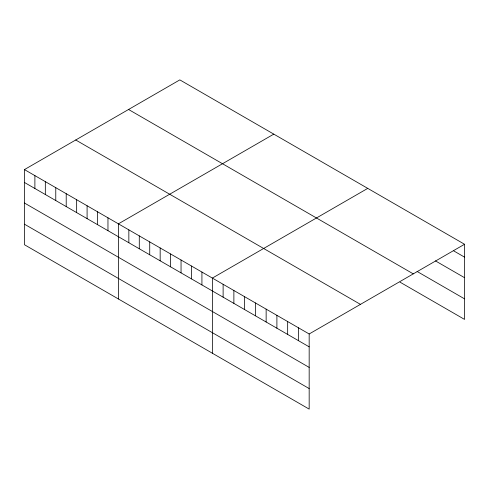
<?xml version="1.0" encoding="UTF-8"?>
<svg xmlns="http://www.w3.org/2000/svg" width="489" height="489" viewBox="0 0 489 489"><rect width="100%" height="100%" fill="white"/><g stroke="black" fill="none" stroke-linecap="round" stroke-linejoin="round"><path stroke-width="0.73" d="M24.45 169.591L309.17 333.975L309.17 409.116L24.45 244.732L24.45 169.591L179.83 79.884L464.55 244.268L464.55 319.409L400.014 282.147M273.785 134.133L118.405 223.84L118.405 298.981M367.746 188.375L212.367 278.082L212.367 353.223M309.17 333.975L464.55 244.268M453.792 250.93L464.55 257.141M435.442 260.888L464.55 277.691M417.099 271.462L464.55 298.858M128.552 109.487L413.272 273.871M75.728 139.988L360.448 304.372M24.45 182.464L309.17 346.848M24.45 203.014L309.17 367.398M24.45 224.188L309.17 388.566M298.412 327.764L298.412 340.637M287.66 321.554L287.66 334.427M276.902 315.344L276.902 328.217M266.144 309.134L266.144 322.006M255.392 302.923L255.392 315.796M244.634 296.713L244.634 309.586M233.876 290.503L233.876 303.376M223.118 284.292L223.118 297.171M201.926 272.055L201.926 284.934M191.486 266.028L191.486 278.901M181.046 260.001L181.046 272.874M170.606 253.974L170.606 266.847M160.166 247.947L160.166 260.82M149.726 241.921L149.726 254.793M139.286 235.894L139.286 248.767M128.845 229.867L128.845 242.74M107.965 217.813L107.965 230.686M97.531 211.786L97.531 224.659M87.091 205.759L87.091 218.632M76.651 199.732L76.651 212.605M66.211 193.705L66.211 206.578M55.77 187.672L55.77 200.551M45.33 181.645L45.33 194.524M34.89 175.618L34.89 188.491"/></g></svg>
